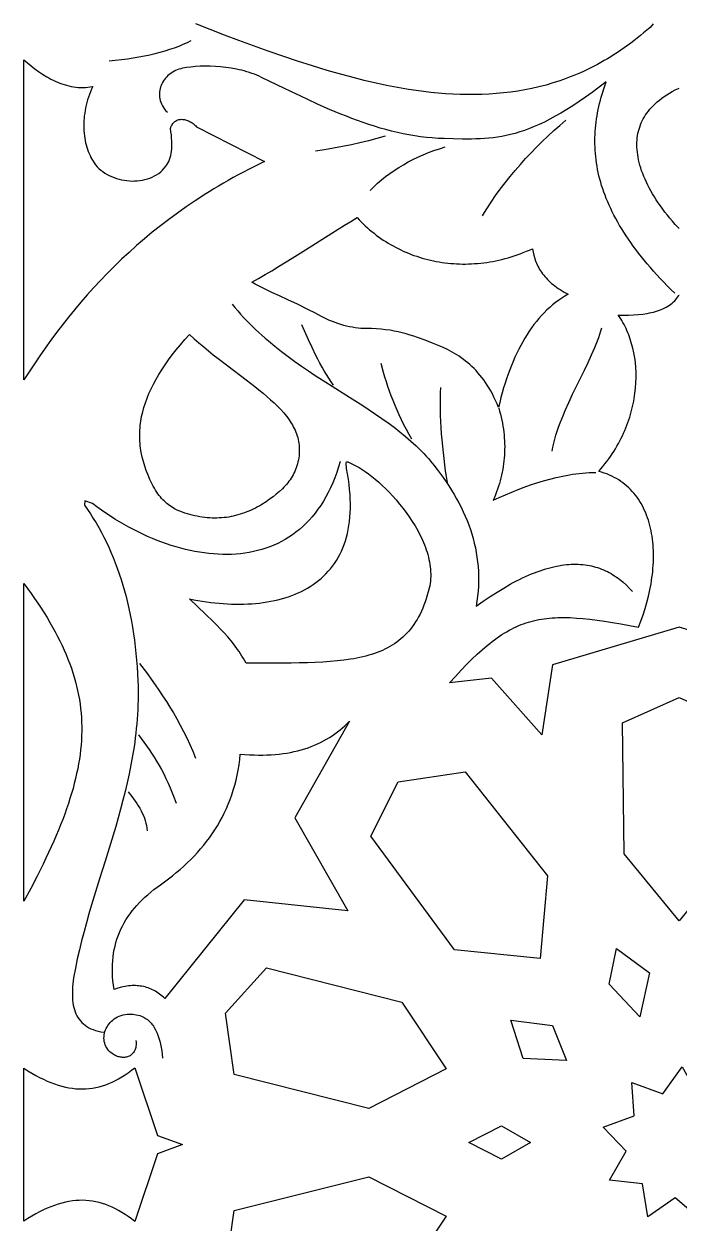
# Model space of a CAD drawing. Extents: x -332 to 348, y -263 to 352.
# Drawn here: x 233.8 to 261.7, y 70.6 to 121.7 of the extents above; entities that cross this region are included whole.
import ezdxf

# ---------------------------------------------------------------- set-up
doc = ezdxf.new("R2010")
doc.units = 0
doc.layers.add('LAYER_1', color=18, linetype='CONTINUOUS')
doc.layers.add('LAYER_2', color=174, linetype='CONTINUOUS')

msp = doc.modelspace()

# ---------------------------------------------------------------- linework, layer by layer
at = {"layer": 'LAYER_1'}
for points in [[(260.627, 121.664), (260.494, 121.519), (260.358, 121.399), (260.221, 121.282), (260.084, 121.168), (259.946, 121.057), (259.808, 120.949), (259.67, 120.843), (259.531, 120.741), (259.391, 120.641), (259.251, 120.544), (259.11, 120.45), (258.969, 120.358), (258.828, 120.269), (258.686, 120.183), (258.544, 120.1), (258.401, 120.019), (258.258, 119.941), (258.114, 119.865), (257.97, 119.792), (257.826, 119.721), (257.681, 119.653), (257.535, 119.588), (257.39, 119.525), (257.244, 119.464), (257.097, 119.406), (256.95, 119.35), (256.803, 119.296), (256.655, 119.245), (256.508, 119.196), (256.359, 119.15), (256.062, 119.063), (255.763, 118.986), (255.462, 118.917), (255.161, 118.856), (254.858, 118.804), (254.555, 118.76), (254.25, 118.724), (253.944, 118.695), (253.637, 118.674), (253.329, 118.66), (253.021, 118.653), (252.711, 118.652), (252.401, 118.659), (252.09, 118.672), (251.778, 118.691), (251.466, 118.716), (251.153, 118.748), (250.839, 118.784), (250.525, 118.827), (250.211, 118.874), (249.896, 118.927), (249.581, 118.984), (249.266, 119.046), (248.951, 119.113), (248.635, 119.183), (248.319, 119.258), (248.003, 119.337), (247.687, 119.419), (247.371, 119.505), (247.055, 119.594), (246.74, 119.686), (246.424, 119.781), (246.109, 119.879), (245.479, 120.081), (244.851, 120.292), (244.225, 120.51), (243.601, 120.732), (242.979, 120.958), (242.361, 121.186), (241.141, 121.664)], [(261.727, 112.949), (261.684, 112.995), (261.565, 113.126), (261.45, 113.258), (261.339, 113.389), (261.232, 113.52), (261.129, 113.651), (261.031, 113.781), (260.936, 113.911), (260.846, 114.041), (260.76, 114.17), (260.679, 114.299), (260.601, 114.426), (260.528, 114.553), (260.459, 114.679), (260.395, 114.804), (260.335, 114.928), (260.279, 115.051), (260.227, 115.173), (260.18, 115.294), (260.136, 115.413), (260.098, 115.53), (260.063, 115.647), (260.032, 115.761), (260.006, 115.874), (259.984, 115.986), (259.966, 116.095), (259.952, 116.203), (259.942, 116.309), (259.936, 116.413), (259.934, 116.515), (259.935, 116.616), (259.941, 116.715), (259.95, 116.812), (259.963, 116.907), (259.98, 117.001), (260, 117.093), (260.024, 117.184), (260.052, 117.274), (260.084, 117.362), (260.12, 117.449), (260.159, 117.535), (260.203, 117.62), (260.251, 117.704), (260.304, 117.787), (260.36, 117.869), (260.422, 117.95), (260.488, 118.031), (260.559, 118.111), (260.635, 118.19), (260.716, 118.268), (260.803, 118.345), (260.895, 118.421), (260.993, 118.496), (261.096, 118.57), (261.205, 118.642), (261.32, 118.713), (261.441, 118.783), (261.568, 118.851), (261.702, 118.917), (261.727, 118.929)], [(267.117, 94.361), (261.727, 95.977), (256.337, 94.361), (255.885, 91.388), (253.742, 93.798), (251.951, 93.597), (252.203, 93.873), (252.446, 94.133), (252.681, 94.376), (252.909, 94.603), (253.132, 94.815), (253.349, 95.011), (253.562, 95.193), (253.667, 95.278), (253.771, 95.36), (253.875, 95.438), (253.978, 95.513), (254.081, 95.584), (254.184, 95.652), (254.286, 95.716), (254.388, 95.778), (254.49, 95.836), (254.592, 95.89), (254.695, 95.942), (254.797, 95.991), (254.901, 96.036), (255.004, 96.078), (255.109, 96.118), (255.214, 96.154), (255.32, 96.188), (255.427, 96.219), (255.535, 96.247), (255.644, 96.272), (255.754, 96.294), (255.866, 96.314), (255.979, 96.331), (256.094, 96.346), (256.211, 96.358), (256.329, 96.368), (256.45, 96.375), (256.572, 96.38), (256.697, 96.382), (256.823, 96.382), (257.084, 96.376), (257.355, 96.361), (257.637, 96.337), (257.931, 96.306), (258.238, 96.267), (258.559, 96.221), (258.894, 96.168), (259.244, 96.108), (259.611, 96.042), (259.995, 95.971), (260.099, 96.233), (260.194, 96.497), (260.281, 96.761), (260.358, 97.027), (260.427, 97.293), (260.457, 97.425), (260.486, 97.558), (260.512, 97.69), (260.536, 97.822), (260.557, 97.954), (260.576, 98.086), (260.592, 98.216), (260.606, 98.347), (260.618, 98.476), (260.627, 98.605), (260.634, 98.734), (260.638, 98.861), (260.639, 98.988), (260.638, 99.113), (260.635, 99.238), (260.629, 99.361), (260.62, 99.484), (260.609, 99.605), (260.595, 99.725), (260.578, 99.843), (260.559, 99.961), (260.537, 100.076), (260.512, 100.19), (260.485, 100.303), (260.455, 100.414), (260.422, 100.523), (260.387, 100.63), (260.348, 100.736), (260.307, 100.839), (260.263, 100.941), (260.216, 101.04), (260.166, 101.138), (260.114, 101.233), (260.058, 101.326), (260, 101.416), (259.939, 101.504), (259.874, 101.59), (259.807, 101.673), (259.737, 101.754), (259.664, 101.832), (259.587, 101.907), (259.508, 101.979), (259.426, 102.049), (259.34, 102.115), (259.252, 102.179), (259.16, 102.24), (259.066, 102.297), (258.968, 102.351), (258.867, 102.402), (258.763, 102.45), (258.655, 102.495), (258.545, 102.535), (258.431, 102.573), (258.314, 102.607), (258.403, 102.711), (258.489, 102.815), (258.573, 102.921), (258.654, 103.027), (258.732, 103.135), (258.807, 103.242), (258.88, 103.351), (258.95, 103.46), (259.018, 103.57), (259.082, 103.68), (259.145, 103.791), (259.204, 103.902), (259.261, 104.014), (259.316, 104.126), (259.367, 104.238), (259.417, 104.35), (259.464, 104.463), (259.508, 104.576), (259.55, 104.689), (259.589, 104.802), (259.626, 104.916), (259.661, 105.029), (259.693, 105.142), (259.723, 105.256), (259.75, 105.369), (259.775, 105.482), (259.798, 105.595), (259.818, 105.707), (259.852, 105.932), (259.876, 106.155), (259.892, 106.376), (259.899, 106.596), (259.897, 106.812), (259.886, 107.027), (259.867, 107.238), (259.84, 107.445), (259.805, 107.649), (259.761, 107.849), (259.71, 108.045), (259.651, 108.235), (259.585, 108.421), (259.548, 108.512), (259.51, 108.601), (259.471, 108.689), (259.429, 108.776), (259.386, 108.861), (259.34, 108.944), (259.293, 109.026), (259.245, 109.106), (259.194, 109.184), (259.142, 109.261), (259.361, 109.257), (259.576, 109.259), (259.785, 109.267), (259.988, 109.282), (260.184, 109.305), (260.373, 109.335), (260.464, 109.353), (260.554, 109.373), (260.641, 109.394), (260.726, 109.418), (260.809, 109.444), (260.889, 109.472), (260.967, 109.502), (261.043, 109.534), (261.116, 109.568), (261.186, 109.605), (261.253, 109.644), (261.318, 109.685), (261.379, 109.728), (261.438, 109.774), (261.493, 109.822), (261.546, 109.872), (261.595, 109.925), (261.641, 109.98), (261.683, 110.038), (261.722, 110.098), (261.722, 110.115), (261.727, 110.107), (261.732, 110.115)]]:
    msp.add_lwpolyline(points, dxfattribs=at)
for points in [[(233.974, 120.003), (234.127, 119.876), (234.286, 119.752), (234.451, 119.633), (234.621, 119.519), (234.796, 119.412), (234.885, 119.362), (234.976, 119.314), (235.067, 119.268), (235.16, 119.224), (235.254, 119.184), (235.349, 119.146), (235.444, 119.111), (235.541, 119.079), (235.638, 119.05), (235.736, 119.025), (235.835, 119.004), (235.935, 118.986), (236.036, 118.972), (236.137, 118.963), (236.239, 118.957), (236.341, 118.956), (236.444, 118.959), (236.547, 118.967), (236.651, 118.98), (236.756, 118.998), (236.705, 118.885), (236.657, 118.771), (236.614, 118.658), (236.574, 118.544), (236.538, 118.431), (236.505, 118.317), (236.477, 118.204), (236.451, 118.091), (236.43, 117.979), (236.412, 117.867), (236.397, 117.756), (236.386, 117.645), (236.378, 117.536), (236.373, 117.427), (236.372, 117.32), (236.374, 117.213), (236.38, 117.108), (236.388, 117.005), (236.4, 116.902), (236.414, 116.801), (236.432, 116.702), (236.453, 116.605), (236.477, 116.509), (236.503, 116.416), (236.533, 116.324), (236.565, 116.234), (236.601, 116.147), (236.639, 116.062), (236.679, 115.98), (236.723, 115.9), (236.769, 115.822), (236.817, 115.748), (236.879, 115.664), (236.947, 115.585), (237.021, 115.51), (237.1, 115.44), (237.183, 115.374), (237.272, 115.313), (237.364, 115.257), (237.46, 115.206), (237.56, 115.16), (237.662, 115.118), (237.767, 115.082), (237.875, 115.051), (237.984, 115.025), (238.094, 115.004), (238.205, 114.989), (238.317, 114.979), (238.429, 114.974), (238.541, 114.975), (238.653, 114.981), (238.763, 114.993), (238.872, 115.011), (238.98, 115.035), (239.085, 115.064), (239.188, 115.099), (239.288, 115.14), (239.384, 115.188), (239.477, 115.241), (239.565, 115.3), (239.65, 115.366), (239.729, 115.438), (239.803, 115.516), (239.871, 115.601), (239.916, 115.666), (239.957, 115.736), (239.993, 115.809), (240.025, 115.887), (240.052, 115.97), (240.076, 116.057), (240.095, 116.148), (240.109, 116.245), (240.119, 116.347), (240.125, 116.454), (240.127, 116.566), (240.124, 116.683), (240.116, 116.806), (240.104, 116.935), (240.088, 117.069), (240.067, 117.21), (240.083, 117.258), (240.101, 117.303), (240.121, 117.344), (240.143, 117.383), (240.167, 117.418), (240.194, 117.45), (240.222, 117.479), (240.252, 117.504), (240.284, 117.527), (240.317, 117.546), (240.351, 117.563), (240.387, 117.577), (240.424, 117.587), (240.461, 117.595), (240.5, 117.6), (240.54, 117.602), (240.58, 117.601), (240.621, 117.598), (240.662, 117.592), (240.703, 117.583), (240.745, 117.572), (240.786, 117.558), (240.828, 117.541), (240.869, 117.522), (240.91, 117.501), (240.95, 117.477), (240.99, 117.451), (241.029, 117.422), (241.068, 117.392), (241.105, 117.358), (241.142, 117.323), (241.177, 117.286), (244.067, 115.809), (243.84, 115.698), (243.615, 115.585), (243.393, 115.47), (243.173, 115.355), (242.956, 115.238), (242.742, 115.12), (242.53, 115), (242.321, 114.88), (242.114, 114.758), (241.91, 114.635), (241.708, 114.51), (241.508, 114.385), (241.311, 114.258), (241.117, 114.13), (240.734, 113.871), (240.361, 113.607), (239.996, 113.338), (239.641, 113.066), (239.293, 112.789), (238.955, 112.507), (238.624, 112.222), (238.301, 111.933), (237.986, 111.64), (237.678, 111.343), (237.378, 111.043), (237.085, 110.739), (236.799, 110.432), (236.519, 110.121), (236.246, 109.807), (235.979, 109.49), (235.719, 109.17), (235.464, 108.847), (235.215, 108.521), (234.971, 108.193), (234.732, 107.861), (234.499, 107.528), (234.27, 107.192), (234.047, 106.853), (233.827, 106.512), (233.827, 120.132)], [(248.102, 113.323), (248.188, 113.235), (248.275, 113.148), (248.364, 113.064), (248.455, 112.982), (248.547, 112.901), (248.641, 112.823), (248.736, 112.746), (248.833, 112.672), (248.931, 112.6), (249.031, 112.529), (249.132, 112.461), (249.234, 112.395), (249.337, 112.331), (249.442, 112.269), (249.548, 112.209), (249.655, 112.151), (249.764, 112.095), (249.873, 112.042), (249.984, 111.99), (250.096, 111.941), (250.208, 111.894), (250.322, 111.85), (250.437, 111.807), (250.553, 111.767), (250.669, 111.729), (250.787, 111.693), (250.905, 111.66), (251.025, 111.629), (251.145, 111.6), (251.266, 111.573), (251.387, 111.549), (251.509, 111.527), (251.632, 111.508), (251.756, 111.491), (251.88, 111.476), (252.005, 111.464), (252.13, 111.454), (252.256, 111.446), (252.383, 111.441), (252.51, 111.439), (252.637, 111.439), (252.765, 111.441), (252.893, 111.446), (253.021, 111.454), (253.15, 111.464), (253.279, 111.476), (253.408, 111.491), (253.537, 111.509), (253.667, 111.529), (253.797, 111.552), (253.927, 111.577), (254.057, 111.606), (254.187, 111.636), (254.317, 111.67), (254.447, 111.706), (254.577, 111.745), (254.707, 111.786), (254.837, 111.83), (254.967, 111.877), (255.096, 111.927), (255.225, 111.979), (255.355, 112.034), (255.484, 112.092), (255.508, 111.95), (255.54, 111.81), (255.58, 111.673), (255.603, 111.605), (255.629, 111.538), (255.656, 111.471), (255.686, 111.405), (255.719, 111.34), (255.753, 111.276), (255.79, 111.212), (255.829, 111.149), (255.871, 111.086), (255.916, 111.025), (255.963, 110.964), (256.013, 110.904), (256.065, 110.844), (256.12, 110.786), (256.178, 110.728), (256.238, 110.671), (256.302, 110.615), (256.368, 110.56), (256.437, 110.505), (256.51, 110.452), (256.585, 110.399), (256.663, 110.347), (256.745, 110.296), (256.83, 110.246), (256.918, 110.197), (257.009, 110.149), (256.869, 110.068), (256.733, 109.983), (256.601, 109.892), (256.471, 109.796), (256.345, 109.695), (256.222, 109.59), (256.102, 109.48), (255.985, 109.365), (255.872, 109.246), (255.761, 109.122), (255.653, 108.993), (255.549, 108.86), (255.447, 108.723), (255.349, 108.581), (255.253, 108.435), (255.16, 108.284), (255.07, 108.129), (254.983, 107.97), (254.899, 107.807), (254.817, 107.64), (254.738, 107.469), (254.662, 107.293), (254.588, 107.114), (254.517, 106.931), (254.449, 106.744), (254.383, 106.553), (254.319, 106.359), (254.258, 106.16), (254.2, 105.958), (254.144, 105.753), (254.09, 105.544), (254.039, 105.331), (253.976, 105.483), (253.911, 105.628), (253.845, 105.769), (253.777, 105.903), (253.706, 106.033), (253.634, 106.157), (253.56, 106.277), (253.485, 106.392), (253.407, 106.502), (253.328, 106.607), (253.247, 106.708), (253.165, 106.805), (253.081, 106.898), (252.995, 106.987), (252.908, 107.072), (252.82, 107.153), (252.73, 107.231), (252.638, 107.305), (252.546, 107.376), (252.451, 107.444), (252.356, 107.509), (252.259, 107.571), (252.161, 107.631), (252.062, 107.688), (251.962, 107.743), (251.86, 107.795), (251.654, 107.894), (251.444, 107.985), (251.23, 108.07), (250.91, 108.191), (250.592, 108.306), (250.432, 108.361), (250.271, 108.412), (250.107, 108.46), (249.941, 108.505), (249.771, 108.546), (249.596, 108.582), (249.417, 108.614), (249.231, 108.641), (249.039, 108.662), (248.84, 108.677), (248.633, 108.686), (248.418, 108.688), (248.299, 108.69), (248.179, 108.696), (248.058, 108.707), (247.936, 108.723), (247.814, 108.743), (247.691, 108.767), (247.568, 108.795), (247.446, 108.826), (247.323, 108.862), (247.202, 108.901), (247.081, 108.944), (246.961, 108.99), (246.843, 109.039), (246.726, 109.091), (246.611, 109.146), (246.498, 109.204), (246.212, 109.353), (245.946, 109.489), (245.472, 109.725), (245.062, 109.92), (244.705, 110.086), (244.387, 110.232), (244.094, 110.37), (243.815, 110.509), (243.676, 110.582), (243.536, 110.66), (243.819, 110.82), (244.103, 110.985), (244.389, 111.155), (244.674, 111.329), (245.245, 111.683), (245.814, 112.043), (246.935, 112.754), (247.483, 113.093), (247.752, 113.256), (248.018, 113.413)], [(241.074, 108.257), (241.277, 108.079), (241.482, 107.905), (241.686, 107.736), (241.892, 107.571), (242.096, 107.41), (242.503, 107.098), (243.288, 106.505), (243.658, 106.219), (243.836, 106.078), (244.008, 105.938), (244.174, 105.798), (244.333, 105.659), (244.485, 105.519), (244.629, 105.379), (244.765, 105.237), (244.891, 105.095), (245.009, 104.952), (245.064, 104.88), (245.116, 104.807), (245.166, 104.734), (245.213, 104.66), (245.258, 104.585), (245.299, 104.51), (245.338, 104.435), (245.374, 104.358), (245.406, 104.281), (245.436, 104.204), (245.462, 104.125), (245.486, 104.046), (245.506, 103.966), (245.522, 103.884), (245.536, 103.802), (245.545, 103.719), (245.552, 103.635), (245.554, 103.55), (245.553, 103.454), (245.549, 103.361), (245.541, 103.269), (245.53, 103.18), (245.515, 103.092), (245.497, 103.007), (245.476, 102.923), (245.452, 102.842), (245.425, 102.762), (245.396, 102.684), (245.363, 102.608), (245.327, 102.533), (245.289, 102.46), (245.248, 102.389), (245.204, 102.319), (245.158, 102.25), (245.11, 102.183), (245.059, 102.117), (245.005, 102.053), (244.95, 101.99), (244.892, 101.928), (244.833, 101.867), (244.707, 101.749), (244.574, 101.635), (244.434, 101.524), (244.288, 101.417), (244.136, 101.312), (243.957, 101.199), (243.867, 101.145), (243.777, 101.095), (243.686, 101.046), (243.594, 101), (243.502, 100.957), (243.409, 100.916), (243.316, 100.877), (243.222, 100.841), (243.127, 100.808), (243.032, 100.777), (242.936, 100.749), (242.84, 100.723), (242.743, 100.701), (242.645, 100.68), (242.547, 100.663), (242.448, 100.648), (242.348, 100.636), (242.248, 100.627), (242.147, 100.621), (242.045, 100.617), (241.943, 100.617), (241.84, 100.619), (241.736, 100.624), (241.631, 100.632), (241.526, 100.643), (241.42, 100.657), (241.313, 100.674), (241.206, 100.694), (241.098, 100.717), (240.988, 100.743), (240.789, 100.796), (240.684, 100.828), (240.577, 100.865), (240.467, 100.908), (240.356, 100.957), (240.244, 101.015), (240.132, 101.081), (240.02, 101.158), (239.964, 101.2), (239.908, 101.245), (239.853, 101.294), (239.798, 101.345), (239.744, 101.4), (239.69, 101.458), (239.637, 101.52), (239.584, 101.585), (239.532, 101.654), (239.481, 101.727), (239.431, 101.804), (239.382, 101.885), (239.334, 101.971), (239.288, 102.061), (239.194, 102.255), (239.11, 102.449), (239.035, 102.641), (238.969, 102.834), (238.911, 103.025), (238.863, 103.217), (238.824, 103.408), (238.807, 103.504), (238.793, 103.599), (238.782, 103.695), (238.772, 103.79), (238.765, 103.886), (238.761, 103.981), (238.758, 104.077), (238.758, 104.173), (238.76, 104.269), (238.764, 104.365), (238.771, 104.461), (238.78, 104.557), (238.791, 104.653), (238.805, 104.75), (238.821, 104.846), (238.839, 104.943), (238.883, 105.137), (238.936, 105.332), (238.998, 105.528), (239.07, 105.725), (239.151, 105.924), (239.242, 106.123), (239.342, 106.325), (239.452, 106.527), (239.571, 106.732), (239.7, 106.938), (239.838, 107.146), (239.986, 107.356), (240.144, 107.568), (240.312, 107.782), (240.489, 107.999), (240.676, 108.218), (240.873, 108.44)], [(247.615, 103.015), (247.644, 103.003), (247.679, 102.985), (247.765, 102.938), (247.817, 102.911), (247.875, 102.885), (247.987, 102.832), (248.107, 102.766), (248.233, 102.689), (248.366, 102.601), (248.503, 102.502), (248.644, 102.393), (248.789, 102.275), (248.936, 102.147), (249.084, 102.011), (249.234, 101.866), (249.384, 101.714), (249.533, 101.555), (249.68, 101.389), (249.825, 101.216), (249.966, 101.039), (250.104, 100.856), (250.237, 100.668), (250.364, 100.476), (250.484, 100.281), (250.597, 100.082), (250.702, 99.881), (250.752, 99.78), (250.798, 99.678), (250.843, 99.575), (250.885, 99.473), (250.924, 99.37), (250.96, 99.266), (250.994, 99.163), (251.025, 99.059), (251.052, 98.956), (251.077, 98.852), (251.098, 98.749), (251.116, 98.646), (251.13, 98.543), (251.141, 98.44), (251.148, 98.337), (251.151, 98.235), (251.151, 98.134), (251.146, 98.033), (251.137, 97.932), (251.125, 97.832), (251.108, 97.733), (251.086, 97.635), (251.046, 97.479), (251.004, 97.329), (250.959, 97.183), (250.912, 97.043), (250.862, 96.907), (250.809, 96.777), (250.753, 96.65), (250.695, 96.529), (250.635, 96.412), (250.571, 96.3), (250.505, 96.191), (250.437, 96.088), (250.365, 95.988), (250.292, 95.892), (250.215, 95.801), (250.136, 95.713), (250.054, 95.629), (249.97, 95.549), (249.883, 95.473), (249.793, 95.4), (249.701, 95.331), (249.606, 95.265), (249.509, 95.202), (249.409, 95.143), (249.306, 95.087), (249.201, 95.034), (249.093, 94.983), (248.983, 94.936), (248.87, 94.892), (248.754, 94.85), (248.636, 94.811), (248.515, 94.774), (248.391, 94.74), (248.265, 94.709), (248.137, 94.679), (248.005, 94.652), (247.872, 94.627), (247.735, 94.604), (247.454, 94.563), (247.164, 94.53), (246.862, 94.503), (246.551, 94.482), (246.229, 94.465), (245.897, 94.453), (245.554, 94.445), (245.202, 94.44), (244.839, 94.436), (243.285, 94.432), (243.229, 94.536), (243.172, 94.638), (243.113, 94.738), (243.052, 94.836), (242.989, 94.932), (242.925, 95.026), (242.791, 95.209), (242.652, 95.387), (242.507, 95.56), (242.357, 95.728), (242.203, 95.892), (242.045, 96.054), (241.883, 96.214), (241.552, 96.53), (241.214, 96.847), (240.873, 97.172), (241.056, 97.136), (241.238, 97.104), (241.42, 97.074), (241.601, 97.047), (241.782, 97.024), (241.962, 97.003), (242.14, 96.986), (242.318, 96.972), (242.495, 96.962), (242.67, 96.954), (242.844, 96.95), (243.017, 96.95), (243.188, 96.953), (243.358, 96.959), (243.526, 96.969), (243.692, 96.982), (243.856, 96.999), (244.018, 97.019), (244.178, 97.044), (244.336, 97.071), (244.492, 97.103), (244.645, 97.138), (244.796, 97.177), (244.944, 97.22), (245.089, 97.267), (245.232, 97.318), (245.372, 97.372), (245.508, 97.431), (245.642, 97.494), (245.772, 97.56), (245.9, 97.631), (246.023, 97.706), (246.144, 97.785), (246.261, 97.868), (246.374, 97.956), (246.483, 98.047), (246.588, 98.143), (246.69, 98.244), (246.787, 98.349), (246.88, 98.458), (246.969, 98.571), (247.054, 98.689), (247.134, 98.812), (247.209, 98.939), (247.28, 99.071), (247.346, 99.208), (247.408, 99.349), (247.464, 99.495), (247.515, 99.645), (247.561, 99.801), (247.602, 99.961), (247.637, 100.126), (247.667, 100.296), (247.692, 100.471), (247.711, 100.651), (247.724, 100.836), (247.731, 101.026), (247.732, 101.221), (247.727, 101.421), (247.716, 101.627), (247.699, 101.837), (247.676, 102.053), (247.646, 102.274), (247.609, 102.5), (247.571, 102.729), (247.559, 102.815), (247.552, 102.884), (247.55, 102.937), (247.553, 102.976), (247.561, 103.001), (247.566, 103.01), (247.573, 103.015), (247.582, 103.018), (247.592, 103.019)], [(233.983, 97.617), (234.134, 97.406), (234.279, 97.196), (234.42, 96.989), (234.555, 96.783), (234.685, 96.579), (234.809, 96.376), (234.929, 96.175), (235.043, 95.975), (235.153, 95.777), (235.257, 95.579), (235.356, 95.383), (235.45, 95.188), (235.539, 94.993), (235.622, 94.8), (235.701, 94.607), (235.775, 94.414), (235.844, 94.223), (235.907, 94.031), (235.966, 93.84), (236.02, 93.649), (236.068, 93.458), (236.112, 93.268), (236.151, 93.077), (236.185, 92.886), (236.214, 92.695), (236.238, 92.503), (236.257, 92.311), (236.272, 92.119), (236.281, 91.926), (236.286, 91.732), (236.286, 91.537), (236.281, 91.342), (236.271, 91.145), (236.257, 90.947), (236.238, 90.748), (236.214, 90.548), (236.185, 90.347), (236.152, 90.144), (236.114, 89.939), (236.071, 89.733), (236.023, 89.524), (235.971, 89.314), (235.915, 89.103), (235.853, 88.889), (235.787, 88.672), (235.717, 88.454), (235.641, 88.233), (235.562, 88.01), (235.477, 87.784), (235.389, 87.556), (235.295, 87.325), (235.197, 87.091), (235.095, 86.854), (234.988, 86.615), (234.877, 86.372), (234.761, 86.126), (234.641, 85.876), (234.516, 85.624), (234.387, 85.367), (234.116, 84.844), (233.827, 84.306), (233.827, 97.83)], [(264.139, 91.896), (264.067, 86.319), (261.727, 83.458), (259.387, 86.319), (259.316, 91.896), (261.727, 92.973)], [(245.369, 87.847), (247.616, 83.884), (243.201, 84.35), (239.829, 80.154), (239.774, 80.206), (239.718, 80.255), (239.662, 80.301), (239.604, 80.345), (239.546, 80.387), (239.486, 80.426), (239.426, 80.462), (239.365, 80.496), (239.304, 80.527), (239.241, 80.556), (239.178, 80.582), (239.114, 80.606), (239.049, 80.627), (238.983, 80.645), (238.917, 80.661), (238.85, 80.675), (238.781, 80.686), (238.712, 80.694), (238.643, 80.7), (238.572, 80.703), (238.501, 80.704), (238.428, 80.702), (238.355, 80.697), (238.282, 80.69), (238.207, 80.681), (238.132, 80.669), (238.055, 80.654), (237.978, 80.637), (237.822, 80.595), (237.662, 80.543), (237.636, 80.727), (237.616, 80.907), (237.602, 81.085), (237.594, 81.259), (237.592, 81.429), (237.596, 81.597), (237.606, 81.761), (237.622, 81.922), (237.644, 82.08), (237.672, 82.235), (237.705, 82.387), (237.744, 82.537), (237.789, 82.683), (237.839, 82.827), (237.895, 82.967), (237.956, 83.106), (238.023, 83.241), (238.095, 83.374), (238.172, 83.505), (238.255, 83.633), (238.343, 83.759), (238.436, 83.882), (238.534, 84.003), (238.638, 84.122), (238.746, 84.239), (238.859, 84.353), (238.978, 84.466), (239.101, 84.576), (239.229, 84.685), (239.362, 84.791), (239.499, 84.896), (239.642, 84.999), (239.816, 85.125), (239.986, 85.253), (240.153, 85.383), (240.316, 85.516), (240.476, 85.652), (240.632, 85.79), (240.783, 85.931), (240.931, 86.075), (241.075, 86.222), (241.215, 86.372), (241.35, 86.526), (241.481, 86.682), (241.607, 86.841), (241.729, 87.004), (241.846, 87.17), (241.959, 87.34), (242.067, 87.512), (242.169, 87.689), (242.267, 87.869), (242.36, 88.053), (242.447, 88.24), (242.529, 88.431), (242.606, 88.626), (242.678, 88.825), (242.743, 89.028), (242.803, 89.236), (242.858, 89.447), (242.906, 89.662), (242.949, 89.882), (242.986, 90.106), (243.016, 90.334), (243.041, 90.567), (243.239, 90.549), (243.434, 90.536), (243.625, 90.528), (243.813, 90.523), (243.996, 90.523), (244.176, 90.527), (244.353, 90.535), (244.526, 90.548), (244.695, 90.564), (244.861, 90.584), (245.023, 90.609), (245.182, 90.637), (245.337, 90.669), (245.489, 90.705), (245.638, 90.745), (245.784, 90.789), (245.926, 90.837), (246.065, 90.888), (246.201, 90.942), (246.334, 91.001), (246.463, 91.063), (246.59, 91.128), (246.714, 91.197), (246.834, 91.269), (246.952, 91.345), (247.067, 91.424), (247.179, 91.506), (247.288, 91.592), (247.394, 91.681), (247.498, 91.773), (247.598, 91.868), (247.697, 91.966)], [(256.13, 85.373), (255.817, 81.859), (252.164, 82.225), (248.594, 87.063), (249.758, 89.377), (252.622, 89.809)], [(260.474, 81.252), (260.06, 79.377), (258.747, 80.765), (259.071, 82.278)], [(249.919, 80), (251.814, 77.16), (248.517, 75.475), (242.78, 76.918), (242.411, 79.534), (244.156, 81.465)], [(256.343, 79.001), (256.929, 77.512), (255.092, 77.596), (254.562, 79.237)], [(239.521, 74.314), (240.583, 73.929), (239.521, 73.544), (238.542, 70.655), (238.405, 70.763), (238.269, 70.864), (238.132, 70.958), (237.996, 71.046), (237.859, 71.126), (237.722, 71.2), (237.585, 71.267), (237.448, 71.327), (237.31, 71.38), (237.171, 71.426), (237.032, 71.466), (236.892, 71.498), (236.751, 71.524), (236.61, 71.542), (236.468, 71.554), (236.324, 71.558), (236.18, 71.556), (236.034, 71.547), (235.887, 71.53), (235.739, 71.507), (235.589, 71.477), (235.438, 71.439), (235.285, 71.395), (235.131, 71.343), (234.975, 71.284), (234.817, 71.219), (234.657, 71.146), (234.495, 71.066), (234.331, 70.979), (234.166, 70.884), (233.997, 70.783), (233.827, 70.674), (233.827, 77.184), (233.997, 77.075), (234.166, 76.974), (234.331, 76.88), (234.495, 76.792), (234.657, 76.712), (234.817, 76.64), (234.975, 76.574), (235.131, 76.515), (235.285, 76.464), (235.438, 76.419), (235.589, 76.382), (235.739, 76.351), (235.887, 76.328), (236.034, 76.311), (236.18, 76.302), (236.324, 76.3), (236.468, 76.304), (236.61, 76.316), (236.751, 76.334), (236.892, 76.36), (237.032, 76.392), (237.171, 76.432), (237.31, 76.478), (237.448, 76.531), (237.585, 76.591), (237.722, 76.658), (237.859, 76.732), (237.996, 76.813), (238.132, 76.9), (238.269, 76.994), (238.405, 77.095), (238.542, 77.203)], [(262.557, 76.006), (263.922, 76.356), (263.672, 74.949), (264.939, 74.326), (263.857, 73.412), (264.433, 72.107), (263.026, 72.113), (262.642, 70.737), (261.568, 71.661), (260.404, 70.857), (260.165, 72.266), (258.765, 72.411), (259.473, 73.647), (258.492, 74.672), (259.817, 75.156), (259.714, 76.582), (261.035, 76.087), (261.858, 77.247)], [(255.404, 74.02), (254.17, 73.306), (252.769, 74.02), (254.17, 74.733)], [(251.814, 70.879), (249.919, 68.039), (244.156, 66.574), (242.411, 68.505), (242.78, 71.121), (248.517, 72.565)]]:
    msp.add_lwpolyline(points, close=True, dxfattribs=at)
at = {"layer": 'LAYER_2'}
for points in [[(237.449, 120.086), (237.716, 120.115), (237.977, 120.146), (238.232, 120.181), (238.481, 120.219), (238.724, 120.26), (238.961, 120.305), (239.191, 120.353), (239.415, 120.405), (239.632, 120.461), (239.842, 120.52), (240.045, 120.583), (240.241, 120.65), (240.43, 120.721), (240.611, 120.797), (240.785, 120.876), (240.951, 120.96)], [(261.547, 110.196), (261.385, 110.355), (261.228, 110.514), (261.075, 110.671), (260.927, 110.828), (260.783, 110.983), (260.643, 111.138), (260.507, 111.292), (260.376, 111.446), (260.249, 111.598), (260.125, 111.75), (260.006, 111.901), (259.891, 112.051), (259.781, 112.2), (259.674, 112.349), (259.571, 112.497), (259.472, 112.644), (259.376, 112.791), (259.285, 112.937), (259.198, 113.082), (259.114, 113.227), (259.034, 113.371), (258.957, 113.514), (258.885, 113.657), (258.816, 113.8), (258.75, 113.941), (258.689, 114.083), (258.63, 114.223), (258.576, 114.364), (258.524, 114.503), (258.476, 114.643), (258.432, 114.782), (258.391, 114.92), (258.353, 115.058), (258.318, 115.195), (258.287, 115.332), (258.259, 115.469), (258.234, 115.606), (258.212, 115.742), (258.193, 115.877), (258.178, 116.013), (258.165, 116.148), (258.155, 116.283), (258.149, 116.417), (258.145, 116.551), (258.144, 116.685), (258.146, 116.819), (258.151, 116.952), (258.159, 117.086), (258.169, 117.219), (258.182, 117.352), (258.198, 117.485), (258.216, 117.617), (258.237, 117.75), (258.261, 117.882), (258.287, 118.015), (258.315, 118.147), (258.347, 118.279), (258.38, 118.411), (258.416, 118.543), (258.454, 118.676), (258.538, 118.94), (258.63, 119.204), (258.325, 118.97), (258.03, 118.751), (257.745, 118.547), (257.47, 118.357), (257.205, 118.181), (256.948, 118.018), (256.699, 117.867), (256.458, 117.729), (256.224, 117.603), (255.997, 117.487), (255.776, 117.383), (255.561, 117.289), (255.352, 117.204), (255.147, 117.129), (254.946, 117.062), (254.749, 117.004), (254.556, 116.953), (254.365, 116.909), (254.177, 116.873), (253.991, 116.842), (253.806, 116.817), (253.622, 116.798), (253.438, 116.783), (253.254, 116.773), (253.07, 116.766), (252.884, 116.762), (252.508, 116.763), (252.122, 116.77), (251.721, 116.781), (251.468, 116.791), (251.216, 116.808), (250.965, 116.832), (250.716, 116.862), (250.468, 116.898), (250.221, 116.94), (249.975, 116.987), (249.73, 117.041), (249.486, 117.099), (249.243, 117.163), (249.001, 117.231), (248.759, 117.304), (248.518, 117.381), (248.277, 117.463), (248.037, 117.548), (247.797, 117.637), (247.558, 117.73), (247.318, 117.826), (247.079, 117.924), (246.84, 118.026), (246.362, 118.238), (245.882, 118.458), (245.402, 118.685), (244.92, 118.917), (243.946, 119.39), (243.847, 119.436), (243.745, 119.48), (243.641, 119.521), (243.536, 119.56), (243.43, 119.596), (243.322, 119.63), (243.212, 119.661), (243.102, 119.69), (242.991, 119.716), (242.879, 119.74), (242.654, 119.782), (242.429, 119.814), (242.204, 119.839), (241.98, 119.855), (241.761, 119.864), (241.545, 119.865), (241.336, 119.86), (241.134, 119.847), (240.94, 119.829), (240.756, 119.805), (240.584, 119.775), (240.504, 119.757), (240.427, 119.734), (240.352, 119.707), (240.279, 119.676), (240.21, 119.641), (240.143, 119.602), (240.079, 119.559), (240.018, 119.513), (239.961, 119.464), (239.907, 119.412), (239.857, 119.357), (239.811, 119.299), (239.768, 119.239), (239.73, 119.177), (239.696, 119.113), (239.667, 119.046), (239.642, 118.979), (239.622, 118.91), (239.607, 118.839), (239.597, 118.768), (239.593, 118.696), (239.594, 118.623), (239.6, 118.549), (239.613, 118.476), (239.631, 118.402), (239.655, 118.329), (239.686, 118.255), (239.723, 118.183), (239.767, 118.111), (239.817, 118.04), (239.874, 117.97), (239.939, 117.902)], [(253.357, 113.489), (253.446, 113.637), (253.537, 113.784), (253.723, 114.073), (253.916, 114.355), (254.115, 114.632), (254.32, 114.902), (254.531, 115.168), (254.747, 115.428), (254.969, 115.683), (255.195, 115.933), (255.426, 116.178), (255.662, 116.42), (255.902, 116.657), (256.146, 116.89), (256.394, 117.119), (256.645, 117.345), (256.9, 117.568)], [(249.207, 116.888), (248.857, 116.786), (248.501, 116.691), (248.138, 116.601), (247.77, 116.517), (247.396, 116.439), (247.016, 116.366), (246.63, 116.3), (246.238, 116.239)], [(248.568, 114.57), (248.726, 114.727), (248.889, 114.878), (249.058, 115.023), (249.232, 115.164), (249.412, 115.298), (249.598, 115.428), (249.789, 115.552), (249.986, 115.67), (250.188, 115.784), (250.396, 115.891), (250.609, 115.994), (250.828, 116.091), (251.053, 116.182), (251.283, 116.268), (251.519, 116.349), (251.76, 116.424)], [(242.689, 109.724), (242.808, 109.581), (242.93, 109.44), (243.053, 109.301), (243.178, 109.165), (243.305, 109.032), (243.434, 108.902), (243.564, 108.773), (243.695, 108.647), (243.828, 108.524), (243.963, 108.402), (244.098, 108.283), (244.235, 108.165), (244.512, 107.936), (244.793, 107.715), (245.078, 107.5), (245.365, 107.291), (245.654, 107.087), (245.945, 106.889), (246.236, 106.695), (246.528, 106.504), (247.111, 106.132), (247.687, 105.767), (248.253, 105.406), (248.53, 105.225), (248.803, 105.043), (249.071, 104.859), (249.332, 104.673), (249.588, 104.485), (249.837, 104.293), (250.078, 104.097), (250.195, 103.997), (250.311, 103.896), (250.424, 103.794), (250.535, 103.69), (250.644, 103.585), (250.75, 103.479), (250.854, 103.371), (250.955, 103.261), (251.054, 103.15), (251.149, 103.037), (251.29, 102.864), (251.426, 102.69), (251.558, 102.516), (251.685, 102.34), (251.808, 102.163), (251.927, 101.985), (252.041, 101.805), (252.15, 101.625), (252.254, 101.443), (252.353, 101.26), (252.448, 101.076), (252.537, 100.89), (252.62, 100.703), (252.699, 100.515), (252.772, 100.325), (252.839, 100.134), (252.901, 99.941), (252.957, 99.747), (253.008, 99.551), (253.052, 99.354), (253.09, 99.155), (253.122, 98.955), (253.148, 98.753), (253.168, 98.55), (253.181, 98.345), (253.188, 98.138), (253.188, 97.929), (253.181, 97.719), (253.167, 97.507), (253.147, 97.293), (253.119, 97.078), (253.085, 96.861), (253.389, 97.077), (253.686, 97.279), (253.976, 97.466), (254.259, 97.638), (254.535, 97.796), (254.67, 97.869), (254.804, 97.939), (254.936, 98.006), (255.066, 98.069), (255.195, 98.129), (255.321, 98.185), (255.447, 98.238), (255.57, 98.288), (255.692, 98.334), (255.813, 98.377), (255.932, 98.417), (256.049, 98.454), (256.165, 98.487), (256.279, 98.517), (256.391, 98.545), (256.503, 98.569), (256.612, 98.59), (256.72, 98.608), (256.827, 98.623), (256.932, 98.635), (257.036, 98.644), (257.139, 98.65), (257.24, 98.653), (257.339, 98.653), (257.437, 98.651), (257.534, 98.646), (257.63, 98.638), (257.724, 98.627), (257.817, 98.613), (257.908, 98.597), (257.998, 98.579), (258.087, 98.557), (258.175, 98.533), (258.262, 98.507), (258.347, 98.477), (258.431, 98.446), (258.514, 98.412), (258.595, 98.375), (258.676, 98.336), (258.755, 98.295), (258.833, 98.251), (258.91, 98.205), (258.986, 98.157), (259.06, 98.106), (259.134, 98.054), (259.207, 97.999), (259.278, 97.942), (259.349, 97.882), (259.487, 97.757), (259.62, 97.624), (259.75, 97.483)], [(247.01, 106.274), (246.907, 106.422), (246.807, 106.574), (246.71, 106.73), (246.615, 106.89), (246.524, 107.052), (246.435, 107.216), (246.348, 107.382), (246.264, 107.549), (246.102, 107.883), (245.947, 108.214), (245.656, 108.849)], [(256.321, 103.47), (256.353, 103.637), (256.392, 103.805), (256.436, 103.975), (256.486, 104.147), (256.541, 104.32), (256.6, 104.493), (256.664, 104.668), (256.732, 104.843), (256.803, 105.018), (256.878, 105.194), (257.034, 105.545), (257.197, 105.894), (257.364, 106.241), (257.696, 106.919), (257.854, 107.248), (258.003, 107.567), (258.139, 107.876), (258.201, 108.026), (258.258, 108.172), (258.311, 108.315), (258.359, 108.455), (258.4, 108.591), (258.436, 108.723)], [(250.348, 103.974), (250.229, 104.181), (250.115, 104.387), (250.007, 104.594), (249.905, 104.801), (249.809, 105.008), (249.717, 105.214), (249.631, 105.419), (249.549, 105.623), (249.472, 105.826), (249.399, 106.028), (249.33, 106.228), (249.265, 106.426), (249.203, 106.622), (249.145, 106.816), (249.038, 107.196)], [(251.862, 102.137), (251.824, 102.383), (251.787, 102.635), (251.752, 102.892), (251.72, 103.152), (251.69, 103.415), (251.663, 103.68), (251.639, 103.945), (251.617, 104.209), (251.599, 104.472), (251.585, 104.733), (251.574, 104.989), (251.567, 105.241), (251.564, 105.487), (251.566, 105.726), (251.572, 105.958), (251.582, 106.18)], [(254.05, 105.293), (254.086, 105.165), (254.12, 105.037), (254.151, 104.91), (254.179, 104.784), (254.204, 104.658), (254.226, 104.532), (254.245, 104.407), (254.261, 104.282), (254.275, 104.158), (254.286, 104.034), (254.293, 103.91), (254.299, 103.787), (254.301, 103.664), (254.3, 103.541), (254.297, 103.419), (254.29, 103.297), (254.281, 103.175), (254.27, 103.054), (254.255, 102.933), (254.237, 102.812), (254.217, 102.691), (254.194, 102.57), (254.168, 102.45), (254.139, 102.33), (254.108, 102.21), (254.074, 102.09), (254.037, 101.971), (253.997, 101.851), (253.955, 101.732), (253.909, 101.613), (253.861, 101.494), (253.81, 101.374), (254.073, 101.494), (254.336, 101.61), (254.602, 101.722), (254.869, 101.829), (255.137, 101.932), (255.407, 102.029), (255.678, 102.119), (255.951, 102.203), (256.225, 102.279), (256.501, 102.348), (256.778, 102.408), (256.916, 102.435), (257.056, 102.459), (257.195, 102.481), (257.335, 102.501), (257.475, 102.518), (257.616, 102.532), (257.756, 102.544), (257.897, 102.553), (258.038, 102.559), (258.18, 102.562)], [(247.3, 103.034), (247.229, 102.793), (247.152, 102.561), (247.069, 102.337), (246.981, 102.12), (246.888, 101.912), (246.79, 101.712), (246.687, 101.52), (246.58, 101.336), (246.467, 101.159), (246.35, 100.99), (246.229, 100.829), (246.103, 100.675), (245.973, 100.529), (245.839, 100.391), (245.701, 100.259), (245.559, 100.135), (245.413, 100.018), (245.264, 99.908), (245.111, 99.806), (244.955, 99.71), (244.796, 99.621), (244.634, 99.54), (244.468, 99.464), (244.3, 99.396), (244.128, 99.334), (243.955, 99.279), (243.778, 99.231), (243.599, 99.189), (243.418, 99.153), (243.235, 99.123), (243.05, 99.1), (242.862, 99.083), (242.673, 99.072), (242.483, 99.067), (242.29, 99.068), (242.096, 99.075), (241.901, 99.088), (241.705, 99.106), (241.507, 99.131), (241.309, 99.16), (241.109, 99.196), (240.909, 99.236), (240.708, 99.283), (240.507, 99.334), (240.305, 99.391), (240.103, 99.453), (239.901, 99.52), (239.699, 99.592), (239.497, 99.669), (239.295, 99.751), (239.094, 99.838), (238.893, 99.93), (238.692, 100.026), (238.492, 100.127), (238.293, 100.233), (238.095, 100.343), (237.898, 100.458), (237.702, 100.576), (237.508, 100.7), (237.314, 100.827), (237.123, 100.958), (236.933, 101.094), (236.744, 101.234), (236.417, 101.358), (236.407, 101.161), (236.535, 100.979), (236.659, 100.794), (236.78, 100.604), (236.898, 100.41), (237.013, 100.212), (237.124, 100.009), (237.231, 99.803), (237.335, 99.593), (237.436, 99.378), (237.532, 99.16), (237.626, 98.937), (237.715, 98.711), (237.801, 98.48), (237.884, 98.246), (237.962, 98.008), (238.037, 97.766), (238.108, 97.52), (238.175, 97.27), (238.238, 97.016), (238.297, 96.759), (238.352, 96.497), (238.404, 96.232), (238.451, 95.964), (238.494, 95.691), (238.533, 95.415), (238.568, 95.135), (238.598, 94.852), (238.624, 94.565), (238.647, 94.274), (238.664, 93.98), (238.678, 93.682), (238.684, 93.474), (238.687, 93.268), (238.687, 93.063), (238.685, 92.858), (238.679, 92.656), (238.671, 92.454), (238.66, 92.253), (238.647, 92.053), (238.63, 91.855), (238.612, 91.657), (238.591, 91.46), (238.568, 91.264), (238.542, 91.069), (238.515, 90.875), (238.453, 90.488), (238.384, 90.105), (238.308, 89.724), (238.225, 89.346), (238.136, 88.97), (238.042, 88.595), (237.943, 88.222), (237.84, 87.85), (237.733, 87.479), (237.623, 87.109), (237.511, 86.739), (237.281, 86), (237.049, 85.258), (236.819, 84.513), (236.706, 84.138), (236.596, 83.761), (236.488, 83.382), (236.384, 83.001), (236.284, 82.617), (236.189, 82.23), (236.099, 81.84), (236.015, 81.446), (235.987, 81.307), (235.963, 81.17), (235.942, 81.037), (235.924, 80.906), (235.909, 80.778), (235.898, 80.653), (235.891, 80.532), (235.887, 80.413), (235.887, 80.298), (235.891, 80.186), (235.9, 80.078), (235.912, 79.973), (235.929, 79.871), (235.95, 79.774), (235.975, 79.68), (236.005, 79.589), (236.04, 79.503), (236.08, 79.421), (236.125, 79.342), (236.175, 79.268), (236.231, 79.197), (236.291, 79.131), (236.357, 79.07), (236.429, 79.012), (236.506, 78.96), (236.59, 78.911), (236.679, 78.867), (236.774, 78.828), (236.875, 78.794), (236.983, 78.764), (237.097, 78.74), (237.217, 78.72)], [(238.749, 94.425), (239.084, 93.976), (239.249, 93.749), (239.413, 93.519), (239.575, 93.287), (239.734, 93.05), (239.891, 92.81), (240.045, 92.565), (240.196, 92.316), (240.343, 92.061), (240.486, 91.8), (240.626, 91.533), (240.761, 91.26), (240.891, 90.979), (241.016, 90.691), (241.136, 90.394)], [(238.705, 91.381), (238.82, 91.23), (238.933, 91.076), (239.045, 90.92), (239.155, 90.761), (239.264, 90.598), (239.371, 90.431), (239.476, 90.26), (239.579, 90.085), (239.679, 89.904), (239.778, 89.719), (239.873, 89.528), (239.966, 89.331), (240.056, 89.128), (240.143, 88.918), (240.226, 88.702), (240.307, 88.478)], [(238.268, 88.957), (238.419, 88.759), (238.563, 88.56), (238.631, 88.459), (238.696, 88.358), (238.758, 88.257), (238.815, 88.154), (238.868, 88.051), (238.916, 87.946), (238.958, 87.841), (238.994, 87.734), (239.024, 87.626), (239.047, 87.517), (239.062, 87.406), (239.069, 87.294)], [(238.594, 78.362), (238.6, 78.297), (238.602, 78.235), (238.6, 78.177), (238.595, 78.122), (238.586, 78.07), (238.573, 78.021), (238.558, 77.975), (238.54, 77.932), (238.519, 77.893), (238.495, 77.856), (238.469, 77.822), (238.44, 77.792), (238.41, 77.764), (238.377, 77.74), (238.343, 77.718), (238.306, 77.699), (238.269, 77.683), (238.23, 77.67), (238.19, 77.659), (238.149, 77.652), (238.107, 77.647), (238.064, 77.645), (238.021, 77.645), (237.978, 77.649), (237.934, 77.655), (237.891, 77.663), (237.847, 77.675), (237.804, 77.688), (237.761, 77.705), (237.719, 77.724), (237.678, 77.745), (237.638, 77.769), (237.566, 77.819), (237.502, 77.872), (237.445, 77.929), (237.395, 77.988), (237.352, 78.051), (237.316, 78.115), (237.287, 78.182), (237.264, 78.25), (237.248, 78.32), (237.238, 78.39), (237.234, 78.461), (237.236, 78.533), (237.243, 78.604), (237.257, 78.675), (237.276, 78.745), (237.301, 78.814), (237.33, 78.882), (237.365, 78.948), (237.405, 79.011), (237.45, 79.072), (237.499, 79.131), (237.553, 79.186), (237.612, 79.238), (237.675, 79.286), (237.741, 79.329), (237.812, 79.368), (237.887, 79.403), (237.965, 79.432), (238.047, 79.455), (238.133, 79.473), (238.221, 79.484), (238.313, 79.489), (238.389, 79.488), (238.464, 79.484), (238.538, 79.475), (238.612, 79.463), (238.685, 79.446), (238.756, 79.425), (238.826, 79.4), (238.893, 79.371), (238.943, 79.346), (238.991, 79.318), (239.037, 79.288), (239.082, 79.256), (239.124, 79.222), (239.165, 79.185), (239.205, 79.146), (239.242, 79.105), (239.278, 79.062), (239.313, 79.018), (239.346, 78.971), (239.377, 78.922), (239.435, 78.819), (239.488, 78.709), (239.535, 78.592), (239.577, 78.468), (239.614, 78.339), (239.646, 78.204), (239.674, 78.063), (239.697, 77.918), (239.716, 77.768), (239.732, 77.614)]]:
    msp.add_lwpolyline(points, dxfattribs=at)

doc.saveas('drawing.dxf')
